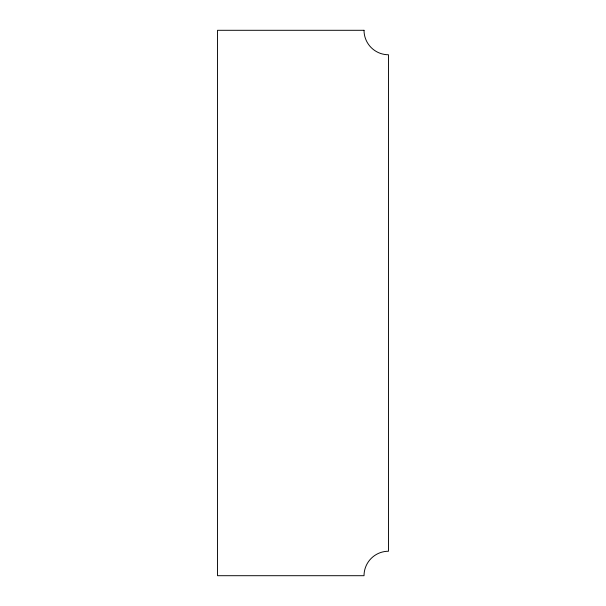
<?xml version="1.0" encoding="UTF-8"?>
<svg xmlns="http://www.w3.org/2000/svg" width="606" height="606" viewBox="0 0 606 606"><rect width="100%" height="100%" fill="white"/><g stroke="black" fill="none" stroke-linecap="round" stroke-linejoin="round"><path stroke-width="0.91" d="M364.024 30.3L217.524 30.3L217.524 575.7L364.024 575.7A24.46 24.46 0 0 1 388.476 551.24L388.476 54.76A24.46 24.46 0 0 1 364.024 30.3"/></g></svg>
